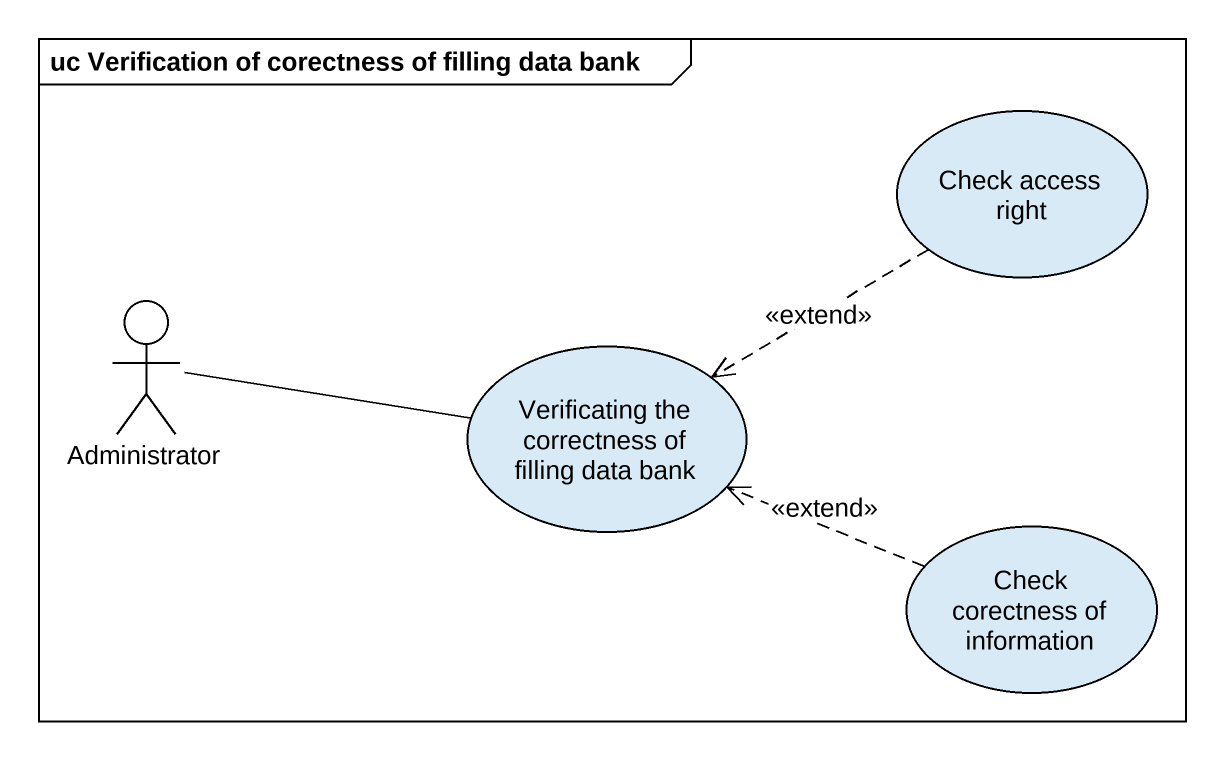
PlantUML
@startuml
mainframe uc Verification of corectness of filling data bank
usecase "Check access right" as Check_access_right
actor Administrator
usecase "Verificating the correctness of filling data bank" as Verificating_the
usecase "Check corectness of information" as Check_corectness_of
Check_access_right .left.> Verificating_the : <<extend>>
Administrator -right- Verificating_the
Check_corectness_of .left.> Verificating_the : <<extend>>
@enduml
